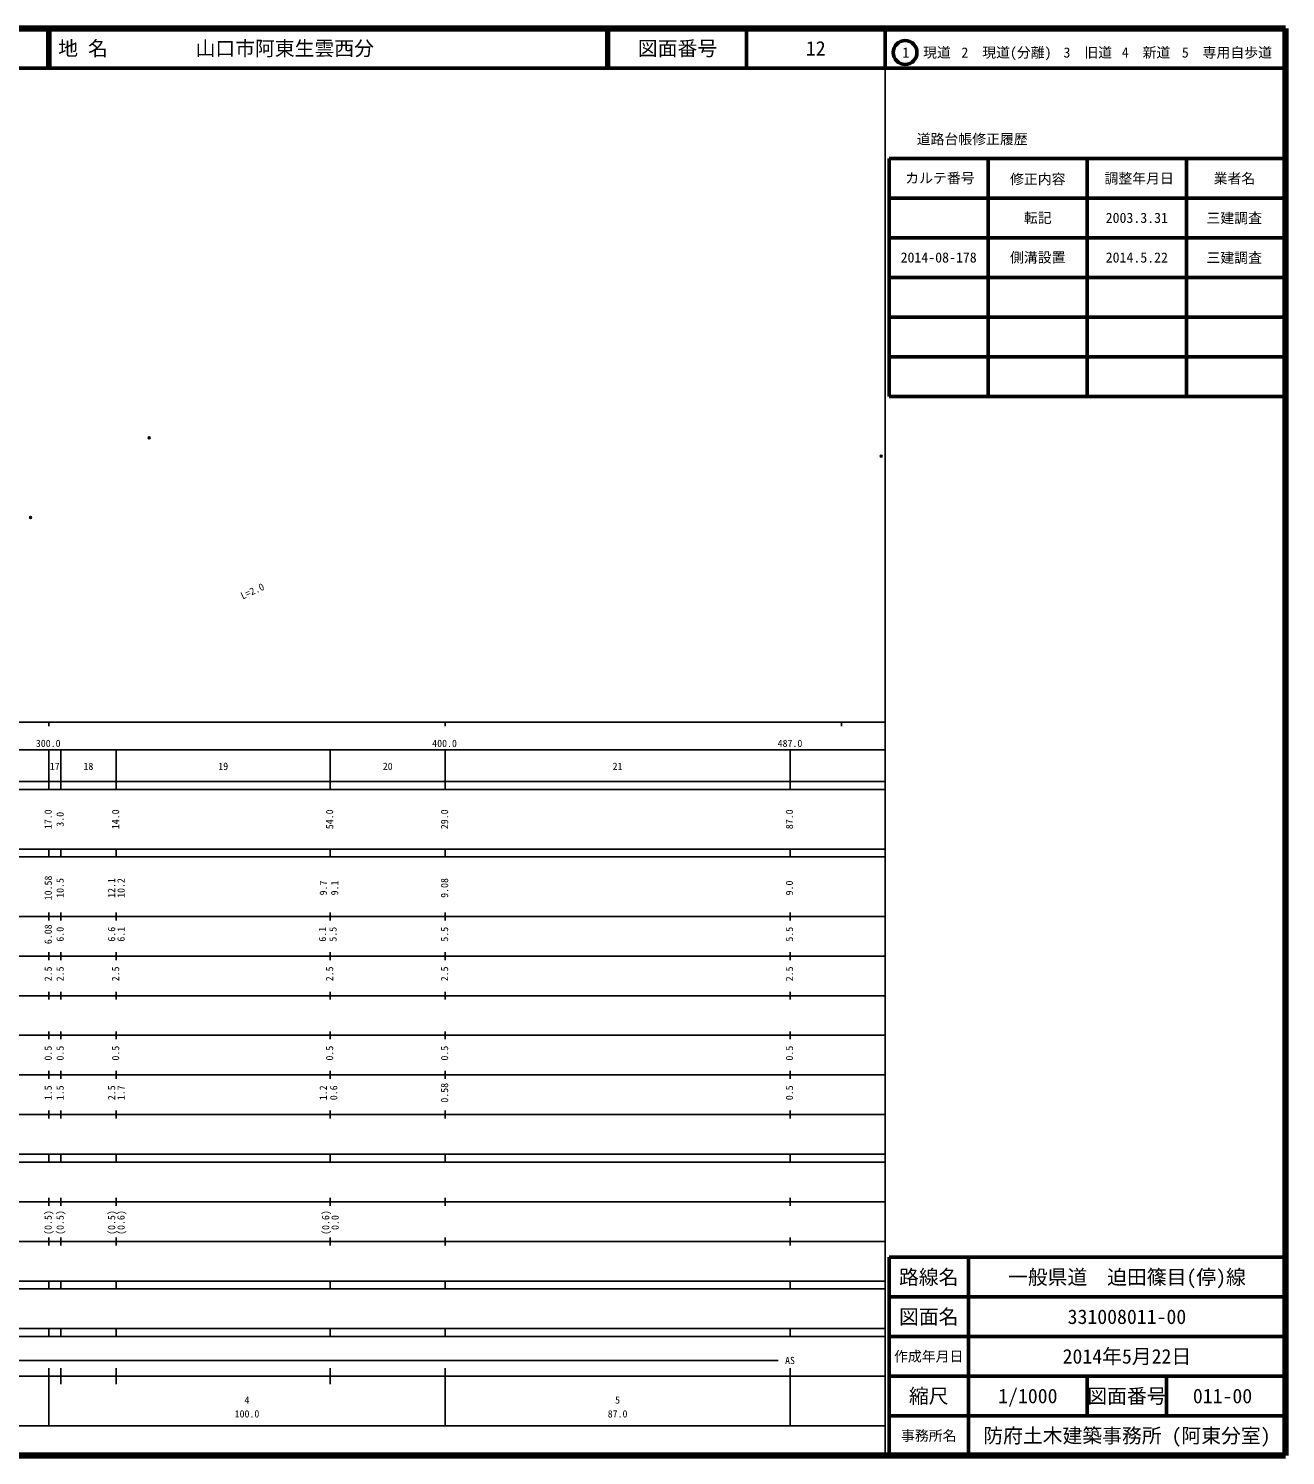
# Model space of a CAD drawing. Units: millimetres on the paper. Extents: x 40 to 680, y 20 to 380.
# Drawn here: x 362.9 to 680, y 20 to 380 of the extents above; entities that cross this region are included whole.
import ezdxf
from ezdxf.enums import TextEntityAlignment as Align

# ---------------------------------------------------------------- set-up
doc = ezdxf.new("R2010")
doc.units = ezdxf.units.MM
doc.header["$PDMODE"] = 32
doc.header["$PDSIZE"] = 0.5
for name, color, linetype in [('M-OTRS', 6, 'Continuous'), ('M-STR-HTXT', 7, 'Continuous'), ('M-TTL-TXT', 7, 'Continuous')]:
    doc.layers.add(name, color=color, linetype=linetype)
for name, color, linetype, lineweight in [('M-TTL', 2, 'Continuous', 140), ('M-TTL-BAND', 7, 'Continuous', 25), ('M-TTL-FRAM', 2, 'Continuous', 50), ('M-TTL-LINE', 7, 'Continuous', 50)]:
    doc.layers.add(name, color=color, linetype=linetype, lineweight=lineweight)
doc.styles.add('ＭＳ ゴシック', font='')
doc.styles.get('ＭＳ ゴシック').set_extended_font_data('MS Gothic')

msp = doc.modelspace()

# ---------------------------------------------------------------- linework, layer by layer
at = {"layer": 'M-OTRS'}
for p in [(393.33, 276.754), (578.01, 272.125), (363.404, 256.661)]:
    msp.add_point(p, dxfattribs=at)
at = {"layer": 'M-TTL'}
for p, q in [((680, 380), (40, 380)), ((680, 20), (680, 380)), ((40, 20), (680, 20))]:
    msp.add_line(p, q, dxfattribs=at)
at = {"layer": 'M-TTL-BAND'}
for p, q in [((579, 20), (579, 370)), ((40, 205), (579, 205)), ((368, 205), (368, 204)), ((468, 205), (468, 204)), ((568, 205), (568, 204)), ((68, 198), (579, 198)), ((368, 188), (368, 198)), ((371, 188), (371, 198)), ((385, 188), (385, 198)), ((439, 188), (439, 198)), ((468, 188), (468, 198)), ((555, 188), (555, 198)), ((40, 190), (579, 190)), ((40, 188), (579, 188)), ((40, 173), (579, 173)), ((368, 171), (368, 173)), ((371, 171), (371, 173)), ((385, 171), (385, 173)), ((439, 171), (439, 173)), ((468, 171), (468, 173)), ((555, 171), (555, 173)), ((40, 171), (579, 171)), ((40, 156), (579, 156)), ((368, 155), (368, 157)), ((371, 155), (371, 157)), ((385, 155), (385, 157)), ((439, 155), (439, 157)), ((468, 155), (468, 157)), ((555, 155), (555, 157)), ((46, 146), (579, 146)), ((368, 145), (368, 147)), ((371, 145), (371, 147)), ((385, 145), (385, 147)), ((439, 145), (439, 147)), ((468, 145), (468, 147)), ((555, 145), (555, 147)), ((368, 135), (368, 137)), ((371, 135), (371, 137)), ((385, 135), (385, 137)), ((439, 135), (439, 137)), ((468, 135), (468, 137)), ((555, 135), (555, 137)), ((52, 136), (579, 136)), ((46, 126), (579, 126)), ((368, 125), (368, 127)), ((371, 125), (371, 127)), ((385, 125), (385, 127)), ((439, 125), (439, 127)), ((468, 125), (468, 127)), ((555, 125), (555, 127)), ((52, 116), (579, 116)), ((368, 115), (368, 117)), ((371, 115), (371, 117)), ((385, 115), (385, 117)), ((439, 115), (439, 117)), ((468, 115), (468, 117)), ((555, 115), (555, 117)), ((46, 106), (579, 106)), ((368, 105), (368, 107)), ((371, 105), (371, 107)), ((385, 105), (385, 107)), ((439, 105), (439, 107)), ((468, 105), (468, 107)), ((555, 105), (555, 107)), ((40, 96), (579, 96)), ((40, 94), (579, 94)), ((368, 94), (368, 96)), ((371, 94), (371, 96)), ((385, 94), (385, 96)), ((439, 94), (439, 96)), ((468, 94), (468, 96)), ((555, 94), (555, 96)), ((49, 84), (579, 84)), ((368, 83), (368, 85)), ((371, 83), (371, 85)), ((385, 83), (385, 85)), ((439, 83), (439, 85)), ((468, 83), (468, 85)), ((555, 83), (555, 85)), ((40, 74), (579, 74)), ((368, 73), (368, 75)), ((371, 73), (371, 75)), ((385, 73), (385, 75)), ((439, 73), (439, 75)), ((468, 73), (468, 75)), ((555, 73), (555, 75)), ((40, 64), (579, 64)), ((40, 62), (579, 62)), ((368, 62), (368, 64)), ((371, 62), (371, 64)), ((385, 62), (385, 64)), ((439, 62), (439, 64)), ((468, 62), (468, 64)), ((555, 62), (555, 64)), ((40, 52), (579, 52)), ((368, 50), (368, 52)), ((371, 50), (371, 52)), ((385, 50), (385, 52)), ((439, 50), (439, 52)), ((468, 50), (468, 52)), ((555, 50), (555, 52)), ((40, 50), (579, 50)), ((71, 44), (552, 44)), ((40, 40), (579, 40)), ((368, 27.5), (368, 42)), ((371, 38), (371, 42)), ((385, 38), (385, 42)), ((439, 38), (439, 42)), ((468, 27.5), (468, 42)), ((555, 27.5), (555, 42)), ((68, 27.5), (579, 27.5))]:
    msp.add_line(p, q, dxfattribs=at)
at = {"layer": 'M-TTL-FRAM'}
for p, q in [((580, 347.197), (580, 287.197)), ((580, 347.197), (680, 347.197)), ((580, 287.197), (680, 287.197)), ((680, 70), (580, 70)), ((580, 70), (580, 20))]:
    msp.add_line(p, q, dxfattribs=at)
at = {"layer": 'M-TTL-LINE'}
for p, q in [((367.75, 380), (367.75, 370)), ((368.25, 380), (368.25, 370)), ((508.747, 380), (508.747, 370)), ((509.247, 380), (509.247, 370)), ((543.997, 380), (543.997, 370)), ((579, 380), (579, 370)), ((40, 370), (680, 370)), ((605, 347.197), (605, 287.197)), ((630, 347.197), (630, 287.197)), ((655, 347.197), (655, 287.197)), ((580, 337.197), (680, 337.197)), ((580, 327.197), (680, 327.197)), ((580, 317.197), (680, 317.197)), ((580, 307.197), (680, 307.197)), ((580, 297.197), (680, 297.197)), ((600, 70), (600, 20)), ((680, 60), (580, 60)), ((680, 50), (580, 50)), ((680, 40), (580, 40)), ((630, 40), (630, 30)), ((650, 40), (650, 30)), ((680, 30), (580, 30))]:
    msp.add_line(p, q, dxfattribs=at)
msp.add_circle((584.031, 373.958), 3, dxfattribs=at)

# ---------------------------------------------------------------- texts
at = {"layer": 'M-STR-HTXT', "style": 'ＭＳ ゴシック'}
msp.add_text('L=2.0', height=1.833, rotation=24.542, dxfattribs=at).set_placement((417.124, 235.43), align=Align.BOTTOM_LEFT)
at = {"layer": 'M-TTL-BAND', "style": 'ＭＳ ゴシック'}
for s, p in [('300.0', (367.844, 198.195)), ('400.0', (467.844, 198.195)), ('487.0', (555, 198.195)), ('17', (369.5, 192.405)), ('18', (378, 192.405)), ('19', (412, 192.405)), ('20', (453.5, 192.405)), ('21', (511.5, 192.405)), ('AS', (555, 42.5)), ('4', (418, 32.523)), ('5', (511.5, 32.523)), ('100.0', (418, 29.033)), ('87.0', (511.5, 29.033))]:
    msp.add_text(s, height=1.833, dxfattribs=at).set_placement(p, align=Align.BOTTOM_CENTER)
for s, p in [('17.0', (369.302, 180.5)), ('3.0', (372.302, 180.5)), ('14.0', (386.302, 180.5)), ('54.0', (440.302, 180.5)), ('29.0', (469.302, 180.5)), ('87.0', (556.302, 180.5)), ('10.58', (369.302, 163.174)), ('10.5', (372.302, 163.174)), ('12.1', (385.302, 163.174)), ('10.2', (387.672, 163.174)), ('9.7', (438.71, 163.174)), ('9.1', (441.575, 163.174)), ('9.08', (469.302, 163.174)), ('9.0', (556.302, 163.174)), ('6.08', (369.302, 151.5)), ('6.0', (372.302, 151.5)), ('6.6', (385.302, 151.5)), ('6.1', (387.672, 151.5)), ('6.1', (438.498, 151.5)), ('5.5', (441.151, 151.5)), ('5.5', (469.302, 151.5)), ('5.5', (556.302, 151.5)), ('2.5', (369.302, 141.5)), ('2.5', (372.302, 141.5)), ('2.5', (386.302, 141.5)), ('2.5', (440.302, 141.5)), ('2.5', (469.302, 141.5)), ('2.5', (556.302, 141.5)), ('0.5', (369.302, 121.5)), ('0.5', (372.302, 121.5)), ('0.5', (386.302, 121.5)), ('0.5', (440.302, 121.5)), ('0.5', (469.302, 121.5)), ('0.5', (556.302, 121.5)), ('1.5', (369.302, 111.5)), ('1.5', (372.302, 111.5)), ('2.5', (385.302, 111.5)), ('1.7', (387.672, 111.5)), ('1.2', (438.704, 111.5)), ('0.6', (441.34, 111.5)), ('0.58', (469.302, 111.5)), ('0.5', (556.302, 111.5)), ('(0.5)', (369.302, 78.764)), ('(0.5)', (372.302, 78.764)), ('(0.5)', (385.302, 78.764)), ('(0.6)', (387.672, 78.764)), ('(0.6)', (439.302, 78.764)), ('0.0', (441.672, 78.764))]:
    msp.add_text(s, height=1.833, rotation=90, dxfattribs=at).set_placement(p, align=Align.BOTTOM_CENTER)
at = {"layer": 'M-TTL-TXT', "style": 'ＭＳ ゴシック'}
for s, p in [('地 名', (370.38, 375)), ('山口市阿東生雲西分', (405.024, 375))]:
    msp.add_text(s, height=3.666, dxfattribs=at).set_placement(p, align=Align.MIDDLE_LEFT)
for s, height, p in [('図面番号', 3.666, (526.622, 375)), ('12', 3.666, (561.497, 375)), ('1\u3000現道', 2.566, (589.448, 373.958)), ('2\u3000現道(分離)', 2.566, (609.619, 373.958)), ('3\u3000旧道', 2.566, (630.121, 373.958)), ('4\u3000新道', 2.566, (644.824, 373.958)), ('5\u3000専用自歩道', 2.566, (665.228, 373.958)), ('道路台帳修正履歴', 2.566, (600.968, 352.113)), ('カルテ番号', 2.566, (592.839, 342.277)), ('修正内容', 2.566, (617.509, 342.023)), ('調整年月日', 2.566, (643.089, 342.197)), ('業者名', 2.566, (667.134, 342.197)), ('転記', 2.566, (617.5, 332.245)), ('2003.3.31', 2.566, (642.5, 332.245)), ('三建調査', 2.566, (667.077, 332.189)), ('2014-08-178', 2.566, (592.5, 322.245)), ('側溝設置', 2.566, (617.5, 322.245)), ('2014.5.22', 2.566, (642.5, 322.245)), ('三建調査', 2.566, (667.077, 322.189)), ('路線名', 3.666, (590, 65)), ('路線名', 3.666, (590, 65)), ('一般県道\u3000迫田篠目(停)線', 3.666, (640, 65)), ('図面名', 3.666, (590, 55)), ('図面名', 3.666, (590, 55)), ('331008011-00', 3.666, (640, 55)), ('2014年5月22日', 3.666, (640, 45)), ('作成年月日', 2.566, (590, 45)), ('作成年月日', 2.566, (590, 45)), ('縮尺', 3.666, (590, 35)), ('縮尺', 3.666, (590, 35)), ('1/1000', 3.666, (615, 35)), ('図面番号', 3.666, (640, 35)), ('図面番号', 3.666, (640, 35)), ('011-00', 3.666, (664.125, 35)), ('事務所名', 2.566, (590, 25)), ('事務所名', 2.566, (590, 25)), ('防府土木建築事務所 (阿東分室)', 3.666, (640, 25))]:
    msp.add_text(s, height=height, dxfattribs=at).set_placement(p, align=Align.MIDDLE_CENTER)

doc.saveas('drawing.dxf')
